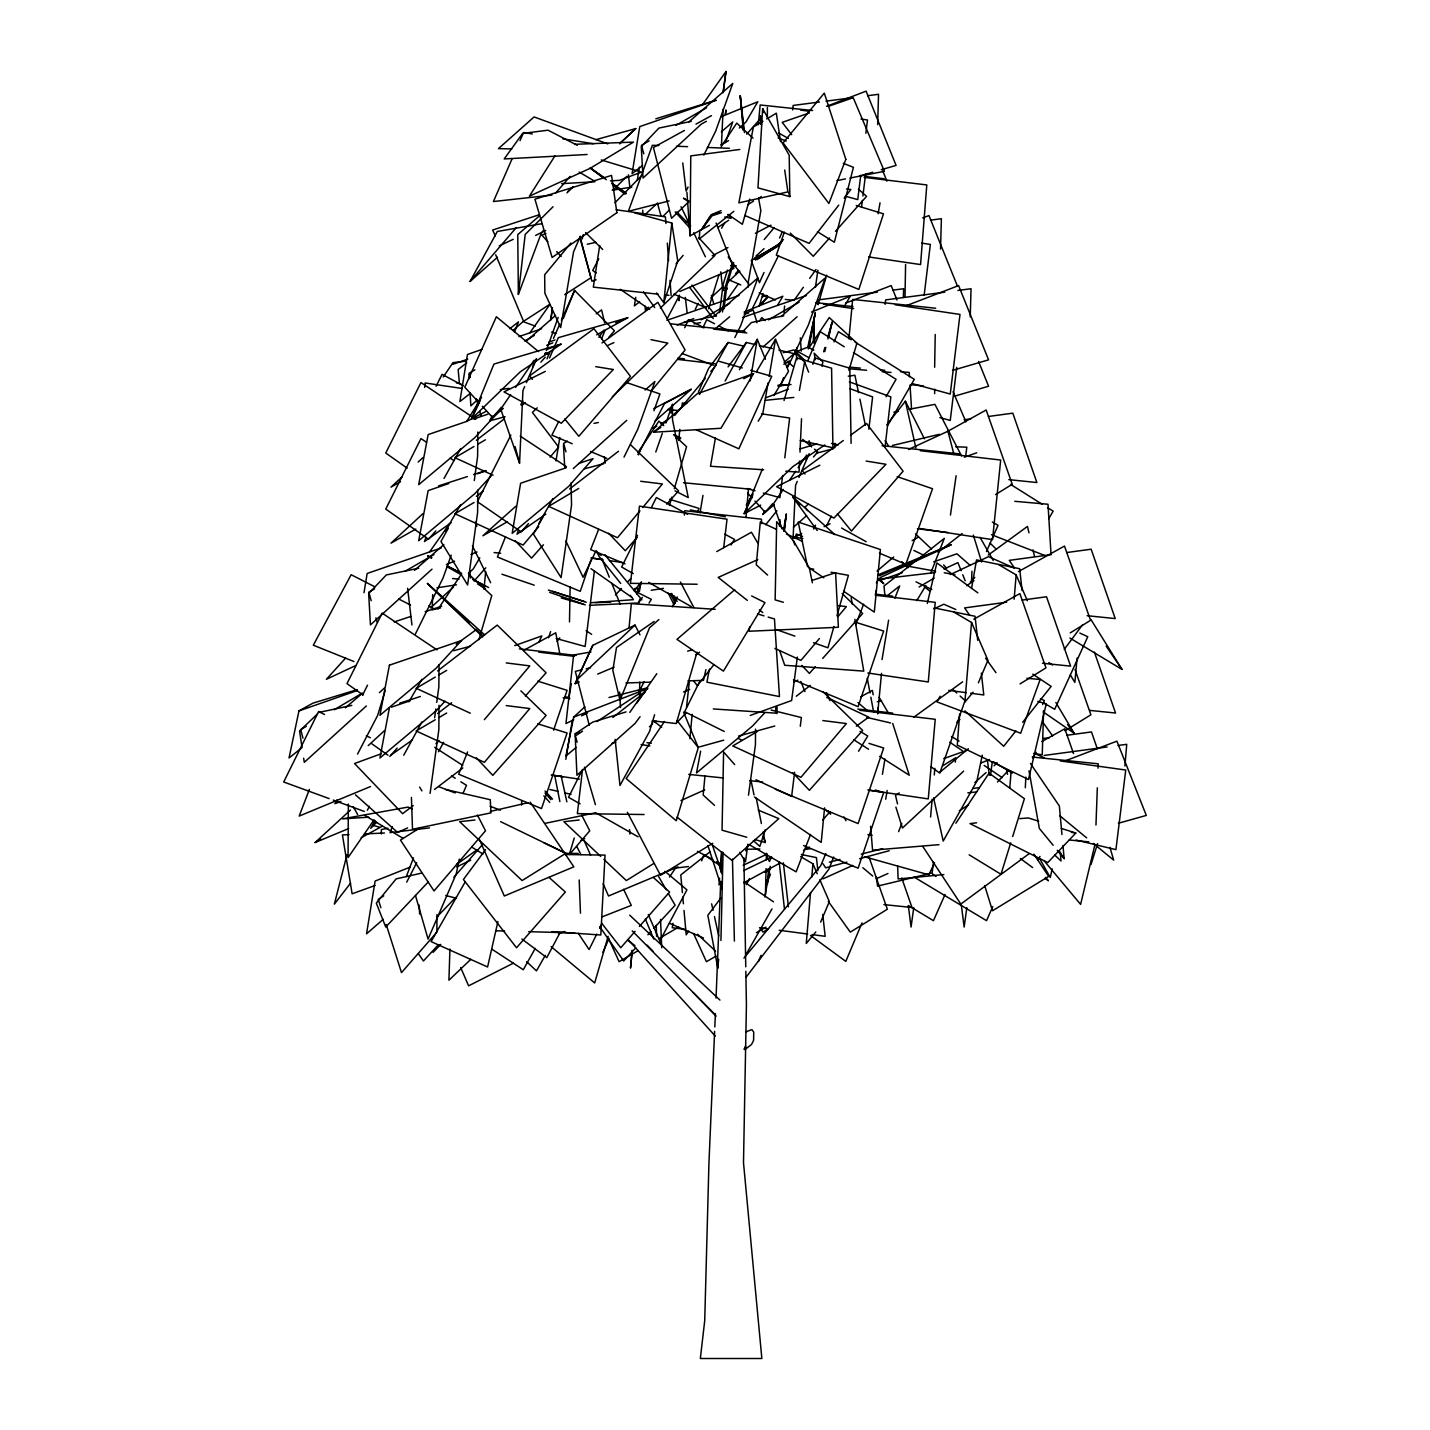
<?xml version="1.0" encoding="UTF-8"?>
<svg xmlns="http://www.w3.org/2000/svg" width="1430" height="1430" viewBox="0 0 1430 1430"><rect width="100%" height="100%" fill="white"/><g stroke="black" fill="none" stroke-linecap="round" stroke-linejoin="round"><path stroke-width="1.5" d="M679.143 296.225L679.125 300.622L678.642 296.278M348.348 804.089L348.062 857.589L374.124 819.765M436.99 914.628L436.883 932.181L401.49 972.615L386.207 924.477M743.725 130.255L740.24 95.756L744.494 132.633M381.327 833.976L381.363 829.543L387.923 828.292M439.01 664.843L438.849 686.972L436.74 702.362M439.01 705.294L438.849 729.622L430.09 793.418M477.781 432.021L477.62 456.367L474.295 480.551M477.763 490.258L477.62 512.387L467.628 584.959L440.976 541.47L448.359 528.135M755.541 729.121L755.451 744.619L748.48 795.205M709.459 225.314L690.047 235.843L690.779 155.888L739.793 149.471M813.42 341.663L813.616 322.215L814.028 343.289M743.314 130.452L740.24 95.756M569.498 621.871L570.105 586.89M775.793 706.599L775.686 713.141L713.266 708.94M905.011 297.243L905.583 264.443M934.648 367.26L935.22 334.477M934.648 393.643L934.719 389.282M776.955 713.642L777.062 707.099M721.077 872.532L721.506 852.495M720.935 940.475L723.062 852.459M765.443 895.073L766.069 868.636M766.283 859.823L766.444 853.227M639.407 695.248L639.782 682.11M877.663 124.642L878.538 94.291L867.581 95.721M903.367 297.404L903.617 288.735L892.66 290.165M940.529 249.07L941.387 218.719L930.447 220.149M970.237 316.924L971.042 288.735L957.903 290.451M1043.596 710.621L1042.238 754.843L1033.604 753.431M432.253 607.929L432.7 594.594M449.932 949.055L448.931 980.211L470.845 959.298M640.354 697.036L640.515 692.692L597.043 721.56M834.691 447.769L834.852 443.336M1095.97 825.021L1097.328 787.859M1098.043 768.178L1098.204 763.799L1032.21 757.024M716.037 998.069L720.72 881.345M521.539 805.126L521.718 800.818M714.625 1031.388L708.958 1162.662L704.722 1320.659L700.343 1358.5L761.85 1358.5L743.493 1162.662L746.424 1004.682L745.834 971.292M714.821 1026.937L715.393 1013.584M721.381 147.093L723.097 109.252M767.731 882.507L768.339 869.118M971.471 582.457L971.971 571.285M510.635 394.644L500.75 409.159L519.555 463.159L522.951 390.569L524.649 386.618M793.096 538.145L795.563 485.36L797.261 481.392M799.567 461.014L799.048 472.132L785.767 471.239M799.996 452.112L801.533 418.758M1025.328 787.769L1025.828 777.134M699.788 230.266L699.288 239.007L733.876 211.318M762.655 108.734L757.972 187.884L789.843 196.625L789.199 155.227L762.655 108.734L763.835 112.47M959.602 713.963L957.278 745.119L1028.474 779.511L1046.224 703.935L1037.822 701.361M684.38 515.14L684.72 510.707L761.404 519.197L761.707 523.648M1009.794 787.859L1011.028 772.522M719.54 878.181L718.986 884.812L721.703 881.524M720.273 869.333L721.757 851.637M810.524 892.57L806.27 943.442L815.815 931.949M811.811 877.091L812.919 863.809L800.639 856.606M954.007 612.165L971.542 622.461L964.892 702.094L973.061 692.245M1014.12 599.242L1016.158 574.914L998.623 564.6M1124.91 765.98L1126.733 744.315L1118.028 745.477M746.013 517.32L748.498 488.56M930.59 816.995L932.146 799.299M934.273 774.971L934.845 768.339M1077.076 658.032L1074.86 682.432L1070.301 674.871M689.868 738.702L692.174 714.303M704.99 775.757L703.167 795.062L714.5 805.34M484.001 589.106L485.682 571.571M629.021 627.895L631.345 603.639L715.161 609.323M678.767 440.261L679.822 429.304M681.913 407.389L682.342 403.01L686.704 403.457M632.203 950.307L630.505 968.092L632.185 950.896M758.293 124.696L760.17 104.98L812.598 110.539M721.042 897.772L707.832 915.289L717.806 968.092L718.647 959.208M783.998 312.58L784.623 306.002M848.902 338.874L852.673 299.424L935.685 308.237M877.698 713.409L881.506 673.387M717.806 968.092L718.218 963.802M779.457 526.294L780.083 519.823M824.592 807.879L821.213 842.395L754.468 797.01M877.68 713.856L878.306 707.403M955.276 762.154L955.705 757.721L942.531 765.944M656.531 292.9L663.788 302.677L671.796 223.044L634.616 212.856M686.525 707.135L689.439 680.912M796.099 354.354L796.832 347.722M543.436 230.337L540.969 233.984L518.375 294.401L525.185 234.448L553.035 206.76M424.621 387.387L425.139 382.972L462.355 388.513M723.723 547.511L727.012 519.197L639.46 506.149L630.451 583.333L697.179 584.244M792.631 109.878L793.15 105.445L819.426 102.013M817.71 304.322L818.228 299.889L877.341 292.167M868.868 429.268L872.604 396.879L849.76 388.603M885.134 304.322L885.653 299.889L944.765 292.167M885.116 446.553L890.854 396.879L849.295 381.828M722.508 311.99L725.582 286.018L732.643 262.655M784.212 531.334L786.303 514.157L784.141 531.388M594.344 571.285L585.138 646.485L556.163 638.495M782.621 475.529L779.904 497.64L763.352 493.064M784.784 457.832L789.646 418.025L761.582 413.824M860.735 175.282L857.75 199.61L845.327 196.196M865.865 133.276L867.492 119.995L861.021 119.03M861.539 207.082L862.362 200.45M862.898 196.035L865.597 173.906M794.615 772.289L791.63 796.385L755.934 779.761M800.3 726.297L801.372 717.538L771.145 710.049M924.138 295.277L930.358 244.423L921.724 243.136M956.742 367.367L950.253 420.438L939.903 417.596M965.75 455.83L966.805 447.179L955.687 446.804M719.576 312.669L723.062 284.642L727.513 270.056M723.991 308.934L726.869 285.696L733.626 262.584M551.068 319.051L552.195 310.239M933.504 862.004L932.11 872.979L877.537 886.117L876.447 877.269M723.419 91.323L725.993 71.5L702.058 105.266M725.421 114.346L725.993 109.931L725.385 114.186M749.624 627.055L749.088 631.238L838.391 627.27L835.585 572.661L812.329 580.348M797.368 657.085L791.63 700.521L750.232 715.447M434.631 717.753L435.828 708.958M747.89 844.218L745.459 861.807L739.668 852.351M913.734 907.71L911.071 927.051L908.3 905.458M966.823 907.71L964.16 927.051L961.389 905.458M990.49 775.221L992.259 762.315M550.586 320.481L552.391 307.718M722.937 92.771L725.993 71.5M748.015 287.216L748.623 282.961M815.44 287.216L817.889 270.199M950.45 515.05L956.116 475.69M599.706 245.477L593.307 287.126L658.158 294.187M671.063 413.163L672.457 404.404L665.933 423.03M364.007 592.717L367.153 573.466L441.334 547.887M555.984 460.978L559.827 437.455M637.315 180.001L639.407 167.167M635.76 297.333L634.366 305.895L639.603 301.837M568.747 699.163L571.303 683.862M565.815 759.33L572.036 722.15M882.042 659.57L888.62 620.209M882.417 774.309L884.973 759.008M885.706 799.245L887.154 790.504M700.021 512.87L702.97 495.37M783.676 529.35L786.286 514.192M639.407 591.52L640.819 583.154M750.178 380.827L757.274 339.321L765.425 359.305M768.035 383.008L762.798 413.592L758.168 421.224M769.161 376.465L775.525 339.321L788.556 371.3L773.827 395.52M715.465 437.723L710.496 466.269L763.638 469.791M672.994 923.297L672.243 927.695L685.363 929.411M764.871 897.003L770.216 866.33M971.56 588.391L976.529 559.899L1019.662 568.711L1022.092 590.572M878.109 213.749L880.022 202.828M809.273 345.756L815.279 312.83L807.736 347.347M799.406 390.39L804.625 361.969L795.92 353.174L797.082 359.734M822.071 366.348L822.858 361.969L814.153 353.174L815.332 359.734M389.407 707.85L379.933 757.972L436.079 710.907L445.052 701.129M700.629 751.161L696.517 772.951L752.663 725.886L764.639 712.855M709.423 669.079L706.903 682.199L779.475 696.571L774.47 618.958L768.16 617.099M815.261 312.83L808.254 348.938L829.257 317.567L856.91 343.146L848.937 370.424M584.888 706.813L573.645 717.127L565.958 755.987L576.165 747.407M982.285 755.147L976.869 781.155L943.192 841.054L933.593 797.886M357.214 689.635L312.991 703.131L298.959 710.907L289.039 757.972L301.015 748.48M459.334 859.108L456.224 873.891L428.07 939.099L415.469 895.448M1052.194 868.886L1050.281 877.52L1039.413 858.197M497.908 921.563L487.594 966.984L431.074 941.601L465.179 881.97M705.92 669.633L703.471 680.358L687.973 680.877M828.667 337.355L832.135 322.125L827.916 338.981M927.284 603.478L936.865 562.902L977.888 592.878M1094.915 844.612L1080.615 904.386L1044.222 860.896M582.207 238.917L583.243 234.609M824.77 351.619L825.825 347.401M346.972 854.747L334.352 904.153L350.6 883.114M833.958 626.483L827.916 647.808L813.491 642.696M836.961 615.812L848.419 575.307L831.08 572.232M823.662 351.78L824.878 347.544M827.881 336.944L832.099 322.108M608.143 936.31L594.701 982.964L551.14 946.642M478.925 639.657L491.777 595.559L469.022 574.502M749.713 199.074L742.367 224.278L728.049 214.446M669.419 505.505L671.868 497.104M674.317 488.702L686.561 446.714L673.548 434.666M759.33 306.127L763.012 293.525M697.053 652.169L676.247 723.562L652.295 720.774M784.051 400.543L796.546 357.875L831.581 368.189L832.939 447.805L800.246 440.512M818.085 304.608L826.647 275.204M812.901 364.275L814.778 357.875L849.813 368.189L851.1 443.389M569.301 854.461L574.27 837.944M385.188 690.583L377.627 715.447L357.554 754.093M654.6 714.768L649.542 731.463L619.976 785.481L615.132 739.417M708.511 308.719L718.986 274.703M1010.724 842.806L1000.982 874.284L969.147 854.8M1012.69 836.496L1024.398 798.709L989.06 773.13L955.884 823.215M1091.019 864.507L1097.579 843.593M765.3 829.668L759.848 846.435L753.36 840.572M548.548 637.798L550.604 631.595M663.788 302.677L677.749 260.868L671.796 223.044M697.554 512.619L698.966 508.419L669.508 499.231M590.93 559.845L580.276 591.341L497.425 556.967L505.541 536.733M553.589 730.23L567.084 690.332L537.769 681.163M589.482 605.337L638.549 602.977L639.818 599.224M518.482 530.012L516.999 534.212L545.795 514.121M655.78 452.005L662.304 433.379M784.355 232.161L776.311 255.148L858.84 289.432L883.49 213.821L856.266 205.509M780.637 386.029L783.569 377.645M787.251 367.188L789.467 360.896L783.837 364.257M701.665 860.842L703.846 854.622L722.168 867.045M638.406 454.829L640.622 448.537M653.975 410.75L659.909 393.947L626.644 382.579M546.332 350.582L558.165 317.389M637.011 594.111L641.427 581.778M794.937 538.127L796.403 533.998L802.516 536.411M451.219 555.198L443.05 578.006L415.451 633.901M725.332 142.625L732.768 121.89L721.346 131.9M879.557 575.682L951.111 544.848L880.058 577.631M425.979 537.376L424.442 541.559L451.129 522.736M392.267 826.647L390.05 832.653L429.429 827.899M309.381 789.432L299.174 816.083L370.495 786.554M406.299 876.608L413.467 857.911M855.605 624.964L863.613 604.193M810.524 834.476L796.117 871.853L749.266 844.665M745.727 850.761L748.14 844.558M514.442 332.135L518.447 321.875L509.831 328.685M894.876 598.223L899.685 585.942L887.637 595.47M930.698 573.216L944.318 538.377L884.008 586.05L884.83 594.934M598.634 529.368L590.679 549.603L625.035 563.867M898.612 831.634L901.83 823.412M833.69 857.035L828.846 869.226L745.942 977.351M601.673 338.695L604.908 330.616M467.592 751.948L458.673 774.202L541.523 808.594L567.084 733L537.769 723.83M547.029 358.841L549.46 352.799M563.241 318.568L574.574 290.379L614.435 330.777L608.715 337.48M471.543 418.919L493.94 364.06L561.078 344.147L520.234 371.854L471.543 418.919L480.069 400.865M824.824 444.945L792.846 466.627L744.154 513.692L762.404 469.004M825.807 853.585L820.766 865.633L743.922 958.1M767.034 882.507L770.448 874.391M758.49 961.389L761.064 955.312M862.022 922.886L845.791 961.389L810.542 935.524M820.641 922.1L829.346 901.615L819.837 879.736M978.388 682.807L987.951 660.267L971.542 622.461M463.052 793.382L466.484 785.32L460.853 781.799M807.968 360.342L820.177 331.653L844.236 346.775M834.048 341.895L838.427 331.653L851.368 339.786M526.347 382.65L536.536 358.894M698.376 392.213L708.494 368.636L728.085 342.485L743.278 346.024M798.959 477.441L809.166 453.668M549.585 358.001L558.326 337.677L627.734 317.764L596.614 334.817M444.015 478.442L460.621 448.716M403.743 755.219L421.868 721.989M580.383 236.218L573.555 251.912L560.685 327.542L544.866 293.239L544.669 274.774L570.856 243.082M512.047 158.909L493.404 201.541L551.944 195.07M520.037 140.641L523.577 132.525L532.317 133.937M553.499 338.356L559.648 324.36M561.4 320.356L574.574 290.379M986.468 551.533L998.051 525.328L992.348 522.004M945.051 894.465L933.45 920.67L908.747 905.798M1042.595 704.579L1044.383 700.557L1040.414 698.716M992.778 906.566L986.539 920.67L914.306 877.18M602.834 952.398L609.055 938.384M764.013 272.504L759.455 282.657L751.233 260.51M779.529 238.024L782.282 231.946M579.239 681.931L575.146 683.683L592.807 645.305L635.009 625.089L639.979 634.831M575.146 683.683L577.935 677.623M580.723 671.564L592.807 645.305M532.461 367.099L536.25 359.019M806.02 459.87L807.914 455.812M684.684 327.738L688.474 319.694L704.15 327.774M702.917 327.738L706.724 319.694L714.553 323.734M744.154 513.692L752.681 495.638M538.985 641.891L541.827 635.939L514.711 645.609M934.523 862.951L928.803 874.803L864.346 856.731M595.541 551.73L583.1 577.291L565.851 540.987M520.788 404.833L522.754 400.829M726.494 289.968L727.298 288.324M771.36 857.553L769.429 861.486L765.586 853.728M688.062 187.044L686.096 191.03L682.771 162.966M703.828 155.101L715.661 131.131L732.768 83.458L688.742 122.033M695.266 309.291L698.233 303.303M624.016 457.117L637.816 429.161L654.922 381.488L645.127 390.05M734.823 337.569L740.74 325.575L757.846 277.903L713.82 316.477M752.895 307.468L778.51 255.559M787.465 367.51L808.165 325.575L825.271 277.903L781.227 316.477M744.011 1049.263L745.656 1045.92M558.719 421.403L551.891 435.149L572.232 443.747M699.413 682.003L684.648 711.729L724.241 731.463M596.757 934.094L589.089 949.556L578.256 933.254M599.617 928.302L601.529 924.441M826.469 526.008L831.348 516.176M436.096 386.261L442.067 374.338L463.57 385.868M362.648 694.98L367.528 685.185M637.512 535.249L621.621 567.013L633.222 573.609M651.419 507.453L656.37 497.533L687.651 514.282M672.386 606.731L677.266 596.953M510.85 435.131L477.406 501.716L521.217 531.889L528.528 523.523M640.175 689.564L644.144 681.699M746.389 884.616L749.409 878.717M406.71 882.113L416.684 862.719M813.545 529.046L815.547 525.168M638.155 454.49L664.485 403.582L691.191 389.3L654.69 421.403M598.777 258.776L592.699 270.449L596.364 272.969M667.131 318.801L679.554 295.17M636.6 592.538L638.674 588.606L634.58 588.499M367.349 810.238L369.405 806.341M560.131 932.467L546.796 957.635L521.861 939.027M660.267 940.207L686.918 889.853L664.914 871.317M497.461 257.221L470.077 281.46L497.3 231.481L542.024 223.652M438.456 751.751L443.622 742.331M699.467 394.501L728.085 342.485M725.135 381.024L746.335 342.485L755.004 344.505M543.007 516.963L533.426 534.123L561.114 577.613L571.553 505.04L571.017 482.911M535.267 948.358L523.291 969.737L491.67 949.037M337.105 799.817L334.942 803.678L340.93 801.479M940.136 696.213L936.936 701.88L1020.645 733.25L1040.164 679.482L1026.901 678.285M538.806 523.612L553.088 498.426M375.125 820.641L370.745 828.327L376.608 822.214M545.277 955.365L536.465 970.863L526.669 961.711M745.53 955.365L772.003 908.89M492.242 416.005L490.097 419.759L503.289 408.372M764.871 510.778L762.726 514.532L774.256 504.575M445.534 530.959L460.621 504.736M408.944 701.79L421.868 679.322M886.028 396.718L896.074 379.325L853.496 352.584M887.547 425.693L914.306 379.325L855.086 342.11M1048.655 518.875L1053.141 511.136L1047.582 507.65M721.614 228.192L724.939 222.472M479.783 557.843L473.294 568.908L468.361 573.394M777.473 305.412L782.889 296.207L744.101 312.062M843.825 307.253L850.296 296.207L811.525 312.062M739.381 369.727L757.274 339.321M756.506 371.621L775.525 339.321M753.538 373.641L720.952 428.267L653.582 432.235L697.143 393.858L753.538 373.641L743.743 378.7M688.509 931.073L686.221 934.845L684.005 910.445M916.773 600.618L925.889 585.514M858.572 751.25L867.742 735.985L860.074 731.427M649.005 603.138L651.311 599.331L634.134 590.769M481.588 397.326L466.77 421.332L486.164 411.34M746.228 505.04L753.074 493.958M1032.675 757.972L1036.232 752.323M555.001 155.781L529.404 196.178L590.125 168.329L633.454 142.124L574.967 144.287M721.399 212.659L711.997 215.841L701.576 229.622L710.728 215.34L719.04 212.123M730.962 545.027L734.573 539.432L724.796 534.194M431.503 557.95L427.659 555.77L431.61 557.789M1037.554 860.163L1040.003 856.445M721.936 145.377L736.754 123.105L753.02 138.156M438.206 608.93L461.658 573.698M637.905 452.667L658.908 421.135L663.788 425.64M762.565 303.178L767.499 295.76M759.366 321.267L761.832 317.567L765.086 320.57M664.45 721.506L626.179 778.581L676.247 820.749L698.287 747.604L677.212 720.702M701.576 229.587L711.729 214.5L721.113 210.675M443.229 377.002L452.953 362.666L465.894 361.147M629.772 712.426L656.835 673.673M669.49 877.037L675.568 868.064L688.509 866.544M876.375 582.743L878.807 579.168L934.898 572.59M515.587 387.405L534.141 360.199M638.549 602.977L642.356 597.4M783.265 489.435L773.362 503.932L782.031 528.85M789.449 480.373L795.634 471.31M798.101 467.681L806.752 454.99M963.659 771.127L902.437 828.024L895.877 807.128M529.726 333.011L549.835 304.554M429.447 552.123L449.592 523.702M727.137 299.71L738.47 283.712M794.562 299.71L803.374 287.269M809.666 278.385L815.976 269.501M598.884 337.319L603.978 330.151M636.636 703.256L647.093 688.795M485.521 849.688L463.409 879.504L516.534 947.75L565.351 892.016L549.049 877.412M1064.242 649.363L1082.438 624.964M728.049 366.884L746.335 342.485M640.068 716.716L635.009 723.473L576.933 775.239L575.146 733.858L592.807 722.061L626.054 711.908M838.749 205.116L809.094 243.35L744.816 215.465M844.129 198.162L850.868 189.475L846.506 188.975M557.074 641.391L559.827 637.869M713.91 664.628L697.375 685.667L693.371 680.573M886.797 424.764L905.387 401.204L924.423 438.813M1015.908 730.873L1003.699 746.263L964.892 710.889M1022.682 722.311L1051.157 686.364L1032.782 674.156M634.616 590.268L640.139 583.369M765.694 524.721L776.901 510.814M651.276 391.087L685.113 350.01L657.889 302.338L601.994 342.932M674.602 415.54L705.24 378.289M710.817 371.514L716.394 364.739M639.943 510.85L617.492 537.734L548.637 506.363L578.703 488.452M642.749 507.489L662.394 483.966L640.658 481.267M735.521 273.756L738.398 270.342M764.228 239.543L774.274 227.549M676.086 263.728L683.129 255.362M550.103 457.135L558.612 447.054L532.389 412.394L537.251 407.854M538.735 526.598L523.112 545.08L454.937 513.727L474.009 502.52M484.359 719.665L529.797 665.897L506.22 662.912M819.408 638.549L800.943 660.374L774.881 648.398M837.873 616.705L846.381 606.624L837.819 605.534M470.077 281.46L516.302 227.584M569.73 854.175L589.75 830.794L581.67 815.064M555.573 193.139L570.177 176.355M501.322 407.389L492.546 417.417L482.321 406.299M540.844 362.183L545.241 357.16M435.864 530.87L428.535 539.235L385.76 509.062L420.956 438.563L426.444 442.245M389.782 756.488L397.111 748.122M772.486 503.843L765.157 512.208L754.933 501.09M813.456 456.974L817.853 451.952L814.474 449.163M635.117 931.359L620.763 947.75L601.69 923.262M639.425 926.443L669.58 892.016L653.278 877.412M453.828 877.305L482.822 844.236M746.675 134.152L759.866 119.316M474.063 581.027L485.771 567.835M543.4 544.794L531.549 558.093L515.068 540.611M829.561 237.97L813.277 256.292L790.272 233.054M835.477 231.32L866.562 196.339L858.411 189.118M637.119 537.448L625.268 550.747L608.644 533.265M666.738 504.164L678.589 490.865L630.541 444.73M525.364 696.07L546.081 672.779L497.229 625.107L437.616 670.902M815.297 666.738L809.38 673.405L801.89 665.451M822.697 658.426L862.665 613.506L842.181 593.522M822.697 819.98L830.097 811.65M345.524 658.175L326.397 679.286L355.963 665.451M497.3 413.199L474.832 437.634L418.686 484.699L428.16 434.577L467.306 421.207M491.312 475.743L474.832 493.654L418.686 540.719L428.16 490.597L448.77 483.555M970.38 582.26L974.795 577.398M438.563 944.587L423.423 960.978L418.4 953.792M635.778 947.858L623.677 960.978L599.814 926.855M647.879 934.755L650.918 931.466M653.939 928.195L675.121 905.244L668.453 893.661M615.4 595.005L621.496 588.481M627.591 581.956L630.63 578.703M428.464 881.72L385.743 927.051L376.305 903.117L396.128 878.896L421.582 873.104M997.514 781.942L1008.079 770.734M1061.364 828.435L1075.825 833.029L1047.761 862.576L969.969 823.609L976.601 822.786M742.599 331.814L751.429 322.519L783.801 315.78M780.798 243.243L777.777 246.389L755.433 259.706L754.683 258.312L777.187 245.62L783.39 239.561M433.111 952.326L440.744 944.39M437.312 916.505L455.777 897.379M676.944 722.49L686.007 713.123M614.918 202.774L641.158 176.122M663.073 216.341L669.204 210.121M782.246 241.205L777.706 245.781L754.683 258.312M994.047 765.801L997.139 762.691M612.862 190.333L626.841 176.355M566.959 192.907L573.144 186.74L568.103 191.102M612.308 396.879L667.792 343.129L650.972 339.643M435.9 743.672L439.117 740.561M660.41 308.004L714.982 255.452L698.77 237.72M688.831 201.719L671.546 218.307L653.403 147.469L684.38 130.488M482.661 636.833L427.445 583.476L484.681 634.884M619.655 143.876L635.76 128.575L595.881 139.675M317.603 713.82L299.567 730.962L302.07 747.693M649.435 726.815L652.634 723.795M576.933 679.715L635.009 625.089M477.298 399.882L470.845 405.87L470.113 393.322M808.254 504.147L805.001 507.167L807.628 510.653M644.68 214.947L655.959 204.49M648.559 307.253L645.341 310.256L645.091 306.074M710.764 297.958L723.669 286M726.887 283.015L739.793 271.074M755.934 256.131L763.995 248.677M714.928 329.15L729.693 316.727M573.287 468.557L626.769 420.313M762.976 347.079L797.118 316.727M619.976 143.161L635.76 128.575M402.188 476.78L390.998 487.13L400.525 481.713M418.186 462.015L422.994 457.582M422.994 513.602L390.998 543.15L415.79 529.064M379.433 692.621L384.223 688.188M368.225 745.62L384.223 730.855M348.706 828.542L315.136 842.52L350.439 810.059M739.346 128.021L745.906 122.033L757.811 101.745L721.06 116.777M430.573 607.875L453.578 586.89M956.688 722.365L959.959 719.433M758.383 199.056L761.26 196.482M515.801 506.256L482.875 535.785L507.453 521.718M974.831 782.568L986.092 772.54M513.299 330.241L523.023 321.607L535.303 326.094M784.158 362.362L794.043 353.639L778.867 350.082M526.204 341.216L555.501 315.458M793.507 527.187L806.574 515.73M414.486 570.32L443.836 544.615M759.419 304.965L767.57 297.833M658.873 619.583L649.542 627.752L619.976 700.235L612.827 670.366L616.509 647.486L654.1 621.46M383.24 919.293L366.545 933.826L375.107 881.059L410.124 867.152M539.575 215.751L517.749 234.609L518.375 294.401M734.716 589.732L676.962 639.371L723.419 671.117L764.979 602.602L751.626 595.935M345.434 707.779L362.112 693.496M877.037 571.053L893.696 556.985M939.814 772.289L968.342 748.73M466.77 362.737L458.154 369.548L459.37 382.865M710.067 851.797L680.769 874.963L682.396 892.695M612.827 717.467L644.072 692.871M938.134 552.32L962.122 533.497M685.578 222.544L689.01 219.863M470.327 393.393L459.87 401.544L467.467 354.461L481.874 349.456M744.851 1049.638L751.572 1044.418L753.592 1040.343L753.735 1032.138L751.93 1029.6L745.691 1031.906M642.553 165.523L632.078 173.656L639.764 126.591L716.001 100.314M569.605 488.971L618.475 451.272M476.369 440.297L504.433 418.758M521.968 405.28L525.471 402.599M476.369 496.317L483.376 490.937M437.616 713.57L451.63 702.791M796.278 696.231L810.31 685.453M413.216 805.591L402.599 813.67L354.533 763.531L380.97 753.842M434.488 789.467L462.837 767.946M1029.171 853.639L960.817 904.064L922.815 846.489M596.256 313.831L601.601 309.917L604.622 322.733M843.325 440.529L802.23 470.631L805.036 474.081M850.475 435.292L866.562 423.495L903.099 471.167L851.458 531.066L837.39 513.799M988.237 555.09L1027.473 526.419L1028.974 532.818M966.787 585.71L973.919 580.491M856.32 726.19L868.761 717.127L826.737 697.411M366.384 705.955L304.286 762.333L303.643 758.15M456.242 644.179L476.083 629.808M913.931 717.127L962.658 681.824M456.528 864.489L476.422 850.224M391.034 755.04L412.376 739.971M757.006 259.652L778.474 245.048M695.945 654.726L699.574 652.259M653.582 432.235L660.821 427.409M582.564 731.177L575.325 735.985L577.148 742.224M639.603 695.731L645.001 692.138M717.646 227.549L728.728 220.238M747.926 204.704L753.503 201.058M549.764 304.358L523.541 321.303L495.709 254.808M564.743 294.669L590.965 277.724L580.062 236.844M383.758 895.859L378.217 899.381L380.881 907.746M755.97 258.455L779.922 243.315M419.33 828.22L400.471 840.071L434.023 890.926L485.521 830.794L477.441 815.064M899.255 792.971L895.484 795.33L897.522 803.875M500.625 821.66L565.833 853.299L522.093 880.576L459.656 821.678L474.957 820.016M653.653 863.541L626.322 880.576L603.907 859.43M959.298 810.721L968.575 804.965M995.584 494.583L1012.243 484.27L986.164 409.999L947.733 431.324L908.55 449.449M1070.212 632.918L1090.572 620.334L1064.492 546.063L1018.392 571.625M1020.037 683.915L1045.956 667.881L1019.876 593.611L973.759 619.19M764.871 872.354L770.43 868.922M1064.993 730.819L1090.893 714.786L1074.967 669.401M768.571 928.696L763.03 932.128L760.42 928.499M712.73 843.289L660.517 875.303L627.323 812.276M723.651 290.522L722.704 289.235L724.956 287.877M762.941 121.246L753.378 127.002L738.863 202.863L787.912 191.888L784.695 170.027M766.766 118.94L776.347 113.184L780.512 141.606M306.306 726.315L300.711 729.622L302.963 738.166M334.298 709.709L362.291 693.121M315.136 842.52L320.803 839.16M919.097 586.997L934.29 578.042M474.009 446.5L454.937 457.707L493.046 475.225M477.817 444.247L485.449 439.779M435.238 677.087L416.166 688.295L470.327 713.213M439.064 674.853L446.678 670.366M435.238 719.755L416.166 730.962L484.359 762.333L529.797 708.565L506.22 705.58M439.064 717.52L446.678 713.034M757.543 731.391L732.768 745.942L800.943 777.312L846.381 723.544L822.822 720.577M638.334 950.557L619.119 961.711L609.019 939.528M659.445 938.294L678.642 927.14M716.019 956.134L706.42 961.711L693.55 933.486M756.345 932.717L765.944 927.14M474.921 369.852L469.165 373.176L470.363 377.449M524.721 341.001L534.302 335.442M649.113 140.891L641.444 145.324L643.804 153.85M675.943 125.393L706.635 107.697M701.022 319.855L729.783 303.249M768.446 319.855L799.138 302.141M567.424 441.119L563.599 443.336L565.958 451.88M374.571 588.856L368.815 592.181L371.192 600.725M405.244 571.16L434.005 554.572M792.452 538.735L801.765 533.408M706.349 121.3L701.129 124.249L643.053 178.017L641.266 146.647L658.926 128.074L691.298 121.335M432.003 569.158L370.442 624.874L368.654 593.522L386.315 574.949L418.686 568.211M652.92 428.249L656.799 426.069M660.66 423.888L666.452 420.635M716.752 551.569L751.447 532.246L758.061 543.543M912.143 540.629L917.917 537.43M1041.773 741.562L1064.832 728.782L1073.519 753.538M720.899 144.877L728.549 140.641M695.999 124.106L711.479 115.616M524.685 649.846L555.752 632.793L559.97 654.636M860.699 696.839L872.354 690.44L873.194 694.801M361.164 837.748L382.168 826.272M743.725 882.811L780.423 862.844M803.606 850.242L809.398 847.096M712.265 255.773L727.942 247.605M755.344 233.322L771.02 225.154M653.725 408.676L691.191 389.3M745.209 513.12L760.724 505.112M513.388 963.159L468.611 985.842L460.675 967.52M545.295 371.407L504.003 391.909L561.293 423.262L613.363 369.512L595.756 366.652M819.873 465.215L776.615 486.683L833.904 518.053L885.974 464.285L866.169 461.068M573.788 719.719L565.958 723.562L573.645 655.029L591.019 651.937M581.635 715.858L587.498 712.98M535.624 235.396L545.67 230.498M824.091 526.669L830.097 523.755M743.725 870.566L771.682 857.053M456.635 866.938L470.702 860.217M499.195 245.924L513.191 239.328M950.414 574.52L988.47 556.663L1014.406 568.139M933.826 608.912L943.836 604.229L955.812 609.52M743.171 865.293L767.195 854.032M580.759 840.5L584.709 838.641M944.032 569.033L957.921 562.616L961.139 570.695M607.911 345.363L613.917 342.61M757.811 559.595L718.182 577.416L747.336 600.385M407.586 827.934L397.594 832.439L355.48 794.812M680.948 800.568L704.722 789.861M822.965 878.86L852.763 865.418M876.072 878.86L887.976 873.48M679.822 291.452L733.858 268.411L716.108 223.062M745.137 313.474L753.217 310.006L757.042 322.751M545.938 233.447L541.881 235.181L547.797 241.742M597.686 674.102L614.078 667.149M683.522 691.977L689.635 689.385M678.052 866.83L608.519 896.002L603.138 883.74M981.23 762.923L989.471 759.491M546.707 345.345L552.838 342.825M878.163 574.771L951.057 544.83M615.722 322.697L627.734 317.764M446.41 564.493L454.579 561.15M470.899 554.465L477.03 551.962M575.146 733.858L579.239 732.249M558.612 933.897L564.85 931.448M602.227 916.809L631.309 905.404L623.587 889.335M795.813 351.852L808.075 347.079L813.813 350.279M677.123 325.039L693.747 318.604M573.645 717.127L647.826 688.527M826.594 106.32L866.097 91.145L896.074 165.415L881.22 169.741M922.725 217.95L928.964 215.555L957.26 285.696M845.434 303.178L891.176 285.589L897.003 300.032M906.602 305.573L958.601 285.589L988.577 359.86L952.523 370.37M765.39 397.951L788.252 389.157M1063.777 761.421L1116.919 741.151L1146.306 815.422L1118.367 823.251M546.671 349.546L561.078 344.147M732.214 267.213L736.236 265.73M752.269 259.742L756.273 258.258M793.739 681.699L797.904 680.179M375.107 885.474L352.12 893.804L342.431 834.905L349.063 834.62M964.374 457.207L976.726 452.792M943.711 758.633L966.68 750.41M298.959 710.907L357.411 690.493M809.362 112.934L782.21 122.354L791.702 134.688M828.167 106.41L853.227 97.705L884.401 171.314L849.885 178.053M518.947 336.604L541.595 328.757M548.852 342.074L554.965 339.965M452.935 364.275L467.717 359.18M666.898 320.32L739.024 295.474M762.494 296.796L766.605 295.384M742.563 317.478L806.449 295.474M880.916 580.044L902.026 572.769M933.701 561.829L956.938 553.803L970.183 565.404M473.491 419.097L487.916 414.164M477.62 473.705L485.86 470.881M391.463 707.135L410.017 700.807M566.155 467.771L520.609 483.251L512.172 533.372L568.765 486.307L593.075 458.619L578.578 463.535M427.445 583.458L469.451 623.087M611.754 743.529L615.847 742.17M394.18 621.961L410.714 616.473M425.157 611.683L441.673 606.213M539.235 214.732L492.635 230.033L495.352 235.914M596.131 279.815L591.895 281.174L580.044 238.202M438.599 485.878L467.378 476.583M473.562 474.599L485.896 470.613M399.846 703.131L420.402 696.481M655.816 118.815L715.983 100.172M687.651 651.15L691.905 649.881M800.121 448.895L816.905 443.908M860.02 175.926L872.747 172.226M954.632 396.146L988.577 386.243L978.585 361.486M723.705 740.186L698.162 747.264L683.576 712.14M738.613 736.039L774.792 726.011M846.882 862.129L825.7 867.831L823.001 863.792M859.591 858.697L889.228 850.725M816.423 453.239L833.547 448.663M490.222 420.688L505.058 416.738M453.578 650.722L470.524 646.217M584.459 468.79L603.692 463.731M877.251 701.773L881.47 700.664M669.115 200.915L628.36 211.318L652.366 145.288L658.962 145.538M783.193 352.674L793.99 349.939L804.983 360.467M829.364 862.183L840 859.484M861.253 854.103L882.525 848.723M608.983 697.518L647.576 687.759M892.409 445.481L939.349 434.327M581.831 669.848L575.325 671.403L589.285 725.296M586.193 668.811L590.536 667.774M432.039 609.913L440.547 607.929M490.275 811.436L528.153 802.677M587.283 244.244L595.827 242.349M319.105 712.39L351.798 705.383M545.098 823.358L595.255 812.848M684.005 322.519L716.376 315.78M594.022 423.405L598.348 422.494M836.925 180.591L845.559 178.893M693.997 323.895L700.539 322.608M744.172 314.028L748.534 313.17M893.857 412.215L898.183 411.393M908.98 409.32L934.934 404.368L961.514 455.902M612.29 190.244L631.881 187.044M651.186 590.286L663.431 588.356M436.901 587.819L456.474 584.852M972.722 788.556L979.336 787.59M500.303 389.604L509.026 388.37M778.045 386.189L789.02 384.616M848.294 376.179L854.89 375.25L858.536 392.624M964.106 419.794L970.756 418.883M988.452 416.47L1012.798 413.163L1036.875 482.536L1008.794 479.64M1051.3 554.643L1009.258 560.363L1014.21 567.639M1066.798 552.534L1091.144 549.209L1115.221 618.582L1087.14 615.704M1006.684 602.191L964.624 607.911L969.594 615.186M1022.182 600.082L1046.528 596.775L1070.605 666.13L1042.524 663.252M1042.774 738.559L1049.423 737.666M1067.12 735.252L1091.465 731.928L1097.311 748.748M806.02 849.259L810.435 848.669M1044.15 755.451L1107.16 746.961M825.986 101.155L852.262 97.723M545.205 352.978L549.549 352.513M579.186 820.016L563.885 821.678L600.707 856.409M765.193 400.329L793.775 397.433M967.842 792.828L976.636 791.934M943.818 874.57L898.129 878.985L897.647 865.883M545.313 353.514L549.674 353.085M652.098 721.757L656.459 721.364M544.866 354.032L549.192 353.675M938.992 844.683L872.568 850.153L870.566 826.308M1019.804 818.621L1028.331 817.942L1038.663 821.213M590.483 602.763L633.383 599.688M368.779 817.174L342.449 818.872L408.068 807.074L412.072 808.987M777.938 385.26L791.058 384.491M561.597 183.648L594.916 181.753M610.467 180.859L619.351 180.359L641.355 172.118L601.261 159.963M364.543 833.922L384.438 833.011M595.398 602.709L610.86 602.101M625.947 682.986L650.31 682.146M746.514 849.277L759.866 848.973M565.011 853.352L578.149 853.442M644.09 814.528L577.363 813.616L582.51 769.501L568.532 797.297L580.133 803.875M565.154 854.514L605.051 855.104L600.815 935.006L552.069 931.645M511.708 148.917L498.444 148.631L534.087 116.938L607.786 143.894M495.942 930.769L504.683 931.019M528.743 931.681L574.681 932.932M676.569 146.235L687.58 146.664M707.385 147.451L729.389 148.309M730.641 265.533L735.056 265.926M849.366 367.135L860.449 368.118M880.415 369.887L884.848 370.281M900.364 371.657L909.23 372.444L909.498 376.733M848.866 368.708L866.598 370.281M882.131 371.657L890.997 372.444M1014.746 501.304L1048.011 504.254L1050.996 553.714M910.374 384.634L923.423 385.886M667.685 409.534L678.75 410.607M683.504 482.732L750.911 489.257M1069.229 839.982L1088.802 841.877M452.559 578.524L458.994 579.15M670.902 323.859L745.012 331.331M1089.624 710.37L1115.543 713.034L1094.379 652.08M883.901 904.6L911.983 907.478L901.758 878.056M688.706 774.399L723.491 777.974M749.588 780.655L762.637 781.996M677.82 358.108L684.434 358.805M882.06 445.713L959.244 453.828M785.249 299.424L793.99 300.354M815.833 302.677L852.977 306.61M494.119 552.552L500.661 553.231M664.646 294.884L668.954 295.349M646.968 742.671L651.347 743.171M678.142 359.466L715.054 363.738M920.366 450.736L1000.696 460.031L992.509 539.646L920.259 528.546M875.231 594.147L892.642 596.149M519.448 648.898L576.058 655.441M857.803 709.066L892.642 713.087M565.172 696.839L569.533 697.34M713.499 329.079L746.782 332.94M875.321 595.238L935.238 602.37L928.267 681.985L867.867 673.012M538.77 652.134L574.27 656.352M859.805 710.317L935.238 719.29L928.267 798.923L867.867 789.95M563.17 697.697L569.837 698.501M864.65 176.408L884.223 178.768M864.113 177.356L926.801 184.935L920.562 264.568L868.618 256.935M917.399 528.76L947.947 532.532M948.787 690.368L966.287 692.674M970.666 693.246L983.786 694.962L981.355 673.101M759.527 927.695L768.285 928.839M779.225 930.269L807.664 934.022M812.043 934.594L825.164 936.31L822.733 914.449M1060.291 760.921L1125.75 770.019L1115.918 849.635L1076.039 840.036M616.169 209.763L665.433 216.877L665.915 223.438M1071.41 832.385L1075.825 833.029M800.55 110.003L809.183 111.308M895.216 304.787L959.995 314.439L950.253 394.054L913.001 383.794M823.466 304.143L853.71 308.648M592.199 558.04L602.977 559.648M609.448 560.596L622.39 562.526M590.983 557.968L601.655 559.577M641.087 744.583L649.846 745.888M868.814 790.2L879.486 791.791M551.265 774.971L579.329 779.135M552.23 775.221L562.902 776.812M867.867 834.566L872.175 835.209M676.122 438.134L680.501 438.813M794.24 537.162L802.856 538.52M562.92 138.835L593.522 143.751M587.122 154.494L504.218 158.927L522.611 133.455L548.03 130.184L577.398 145.377M809.416 568.407L813.742 569.176M905.708 565.797L935.667 571.214M944.229 572.769L954.936 574.699M456.367 382.882L460.746 383.741M690.404 509.938L725.475 516.82M934.058 607.893L975.046 616.259L977.709 640.3M801.318 854.514L816.423 857.607L817.889 870.727M724.706 216.967L730.73 218.307M831.563 443.425L838.105 444.891M549.764 789.467L558.272 791.416M564.671 792.881L571.053 794.347M445.534 789.467L490.258 799.71L491.026 812.848L412.519 829.293L411.429 797.422M759.348 345.524L772.361 348.562M866.955 717.449L890.568 722.972M445.749 895.502L456.456 898.272M746.782 488.506L755.076 490.794M719.183 361.343L742.295 367.921M750.714 370.316L771.735 376.305L738.863 448.806L696.196 429.786M783.372 602.262L775.149 599.903L776.687 521.7L793.346 540.647L809.38 568.032L812.365 582.779M746.728 837.247L722.061 830.187L723.598 751.966L734.698 764.603M754.951 839.589L765.229 842.52L763.102 831.992M561.221 597.937L585.245 604.872M372.783 825.271L379.218 827.13M757.668 613.988L763.977 615.847M854.354 621.871L883.669 631.059L858.107 706.652L793.436 679.804M869.011 743.403L883.669 747.997L858.107 823.573L775.257 789.181M875.303 789.986L883.669 792.613L858.107 868.189L803.553 845.559M552.784 591.359L584.53 601.601M548.387 590.054L586.246 602.245M501.894 574.181L534.212 585.174M897.182 476.655L932.521 488.72L905.834 564.314L879.396 553.142M549.549 592.306L583.065 603.996M776.347 629.593L794.919 636.153M551.676 332.082L555.77 333.565M329.15 798.601L283.694 781.996L318.604 711.514L324.574 714.535M333.279 800.103L364.257 811.418M682.36 353.621L713.463 365.24M438.706 786.661L455.169 792.935M490.132 806.27L500.428 810.184M991.508 534.695L1045.08 555.609M778.081 137.834L786.232 141.016M843.253 163.324L853.424 167.31L834.351 242.242L817.495 231.731M353.907 661.518L313.313 645.198L351.137 574.717L374.892 586.836M758.222 810.131L778.832 818.604L731.963 860.377L677.087 817.156M673.905 294.151L706.474 307.861M590.519 451.487L606.785 458.351M728.549 279.672L740.794 284.963M759.151 292.9L775.471 299.96M669.455 923.279L703.489 938.026M674.71 435.221L680.751 437.866M1079.829 633.043L1087.765 636.707L1054.679 709.298L1043.149 702.595M776.401 529.332L760.313 521.896L756.255 564.796L767.588 575.075M786.464 533.98L802.552 541.416M1036.446 754.2L1044.383 757.882M544.008 842.842L565.833 853.299M916.022 581.867L931.788 589.482M913.806 550.407L923.744 555.233M738.112 738.38L742.063 740.347M675.032 490.865L688.241 497.569L672.529 419.955L672.457 404.404M366.348 735.753L370.334 737.773M428.714 606.052L434.649 609.073M398.63 598.956L410.499 605.015M718.486 325.754L728.281 330.795M447.34 565.994L461.086 573.18M472.883 579.329L488.613 587.533M427.677 555.752L431.628 557.825M447.429 566.155L461.264 573.448M473.116 579.686L484.967 585.942M697.447 851.297L712.873 859.573M716.734 861.647L720.577 863.72M683.558 198.287L689.349 201.469M841.573 528.045L866.24 541.738M795.581 350.279L808.969 357.732M778.85 133.079L788.323 138.442M446.893 566.655L460.371 574.288M477.692 584.083L485.396 588.427M648.684 582.403L691.226 606.57M595.595 812.669L638.138 836.836M906.441 563.331L910.267 565.565M579.168 172.083L594.326 181.02M683.558 198.305L688.92 201.541M1069.908 638.048L1121.978 669.401L1090.911 619.476M951.433 736.504L959.047 741.08M993.26 761.69L1012.279 773.13M365.079 815.547L403.206 838.445M471.739 847.096L482.875 853.978M451.487 775.918L455.241 778.278M1010.563 484.395L1042.023 504.164M853.782 739.775L868.564 749.231M879.665 756.327L909.266 775.239L892.713 723.473M434.738 747.336L462.73 765.39M586.068 630.666L591.627 634.33M520.216 436.114L566.459 466.734M475.779 419.276L420.956 382.543L385.76 453.042L407.139 468.128M450.2 458.154L453.846 460.603M437.026 649.881L382.185 613.148L346.99 683.629L363.041 694.962M949.77 742.206L962.444 750.75M984.162 765.425L1002.251 777.652M932.485 873.998L936.096 876.429M809.362 567.96L823.805 577.774M843.646 591.269L874.302 612.111L880.415 549.549L798.208 522.022L807.557 566.745M744.172 881.952L773.487 901.83M1048.869 662.555L1052.534 665.057M620.227 289.307L649.577 309.434M595.756 551.658L601.244 555.412M1043.274 711.925L1074.127 733.25L1055.876 702.523M1044.758 878.288L1048.405 880.791L1045.759 877.323M590.465 167.953L604.783 178.035M611.951 183.076L626.269 193.157M590.983 568.675L632.096 597.561M371.961 743.904L387.995 755.219M930.93 766.73L939.814 773.13L965.053 700.557L960.102 696.035M590.393 168.097L606.356 179.679M611.683 183.541L625.893 193.837M1020.377 858.536L1032.657 867.581M590.179 168.132L604.068 178.464M612.737 184.935L624.892 193.98M627.877 940.35L634.992 945.659M653.01 720.559L661.643 727.262M759.33 609.841L762.762 612.541M924.388 586.729L929.554 590.858M877.823 578.971L883.794 583.78L879.486 578.685M824.735 809.237L830.705 814.045L827.827 810.667M1059.63 815.601L1086.657 837.873M1093.414 843.45L1113.684 860.145L1109.912 847.311M802.695 439.403L811.114 446.375M538.502 351.583L496.371 316.763L464.804 387.244L479.408 403.135M862.844 867.724L872.765 876.072M857.964 702.559L868.046 711.228M817.191 530.494L792.613 496.871L834.905 534.606M953.506 690.011L956.795 693.032M697.536 934.255L715.5 951.039M629.736 915.2L719.933 1000.071M915.504 533.908L931.591 549.102M475.904 629.182L482.375 635.278M1054.679 854.997L1061.006 860.985L1060.291 852.459M901.704 561.633L908.05 567.674M788.305 361.969L793.024 366.473M823.269 691.995L862.665 730.444L809.38 790.325L792.899 772.844M520.86 690.851L546.081 715.447L492.796 775.346L476.315 757.846M990.096 543.15L996.406 549.335M585.567 232.59L602.674 249.464M676.801 211.944L690.744 225.958M632.221 930.894L715.447 1014.96M647.164 945.212L653.224 951.468M693.085 992.474L716.162 1016.212M728.174 214.643L731.195 217.896M792.613 496.871L799.924 504.826M545.062 791.005L552.534 799.138M747.64 493.136L752.019 497.908M675.21 211.926L689.939 228.049M545.009 793.078L550.961 799.62M556.699 251.591L561.132 256.524M628.038 939.546L715.286 1036.089M943.621 564.904L946.553 568.175M543.865 795.831L549.746 802.427M1053.141 845.255L1039.36 828.488L1029.01 770.806M1057.271 850.278L1064.152 858.661L1062.955 845.488M604.783 554.661L641.873 599.867M532.425 379.308L529.618 375.858L593.951 328.721L630.487 376.394L578.846 436.293L564.779 419.026M620.692 583.44L599.027 556.359L596.149 550.532M630.165 595.273L632.864 598.67M691.941 285.053L715.876 316.209M728.192 257.06L748.087 283.194L760.867 210.657L758.526 198.073M1067.531 724.581L1074.127 733.25M689.635 287.412L713.266 318.586M1043.507 723.187L1052.587 735.878M985.574 658.175L995.959 672.672M828.256 901.347L850.314 932.128L887.333 909.23L869.226 857.643M643.5 291.863L654.708 307.593M1030.476 763.531L1059.344 805.966L1061.954 834.512M1106.177 646.11L1121.978 669.401M530.244 802.176L573.841 866.83L504.307 896.002L479.122 838.784M1033.89 854.121L1048.655 876.393L992.492 910.767L984.68 885.581M885.063 440.637L888.745 446.214M1059.398 851.351L1064.152 858.661M419.598 787.09L421.921 790.862M879.164 697.322L887.887 712.176M658.461 876.268L666.237 889.782M980.068 537.394L993.189 560.417M353.264 806.735L357.643 814.51M843.932 816.923L845.97 820.749M674.013 595.667L677.105 601.458M680.412 582.01L693.89 607.607M671.707 593.379L675.675 601.047M576.844 846.632L580.884 854.497M670.456 593.611L675.335 603.442M472.418 545.849L490.633 582.707M668.239 593.057L673.977 604.711M681.02 206.707L689.796 224.742M693.711 232.768L705.419 256.828M767.803 869.226L769.662 873.158M584.262 840.84L590.554 855.14M1016.158 574.914L1027.401 600.779M812.919 863.809L817.245 873.766M648.291 914.485L661.5 944.998M826.522 692.638L829.954 700.664M953.041 391.641L965.911 421.85M645.323 918.954L653.742 939.099M800.818 681.449L804.983 691.602M475.207 522.111L476.869 526.186M882.757 170.831L886.904 181.145M809.076 440.744L811.561 446.929M601.816 558.63L609.305 577.202M611.808 583.386L620.12 604.032M962.765 574.753L965.179 580.812M765.98 879.808L767.588 883.865M804.625 361.969L808.629 372.193M784.498 909.283L779.153 861.736M793.346 540.647L794.812 544.866M763.03 836.21L765.229 842.52M779.761 650.936L784.73 665.272L863.774 671.135L854.872 619.297M712.265 844.701L722.311 874.123M707.922 845.684L722.168 889.138M788.574 192.478L789.843 196.625M973.347 535.106L981.624 562.044M584.459 767.195L595.416 804.661M476.315 398.791L478.103 405.191M479.872 411.59L481.07 415.844M711.389 295.349L713.749 303.893M657.407 202.953L660.946 215.769M375.911 617.796L377.091 622.068M515.068 446.589L519.555 463.159M947.929 431.181L953.989 454.526M1033.014 549.907L1034.516 556.324M905.387 401.204L915.879 447.894M711.639 903.849L713.052 910.249M714.482 916.648L718.718 935.863M561.168 776.025L566.852 801.819M1006.666 769.966L1007.56 774.291M859.895 399.131L865.347 425.193M750.911 779.976L754.021 794.883M756.291 798.298L761.404 823.573M554.697 775.418L559.863 801.533M875.714 590.983L876.554 595.345M867.241 678.16L870.03 692.96M870.834 697.179L873.623 711.961M851.172 597.704L852.28 604.175M761.654 122.444L760.653 115.991L761.582 122.48M469.773 571.553L470.631 578.077M987.397 760.081L989.346 775.185M685.31 297.369L687.097 312.473M628.396 174.8L629.969 188.009M604.425 456.671L605.194 463.159M407.604 588.266L411.947 624.946M783.354 862.791L788.413 906.817M720.756 271.861L722.704 289.235M761.493 124.767L760.599 116.027L760.653 124.035M682.789 897.146L683.397 903.796M667.327 243.118L668.597 260.6M670.009 280.28L671.117 295.599M686.918 192.264L690.047 235.843M800.353 337.873L801.247 351.154M910.052 385.331L911.536 408.998M629.575 829.668L629.844 834.048M469.004 374.517L469.255 378.7M642.696 210.174L642.946 214.357M619.619 692.102L620.495 707.439M563.42 444.676L564.743 467.664M813.652 322.233L814.653 342.163M660.517 919.419L661.75 947.75M579.186 880.004L580.473 913.198M419.258 905.172L419.598 914.056M656.263 925.335L656.585 936.293M732.464 859.162L734.394 941.065M755.415 258.687L755.433 259.706M745.763 966.823L743.904 857.821M767.374 107.536L767.374 118.243M389.407 665.182L379.933 715.304L436.079 668.239L461.533 640.533L389.407 665.182M845.827 159.338L828.9 203.471L783.068 142.893L824.288 93.111L845.827 159.338M616.884 212.695L552.105 257.454L534.927 199.199L611.557 175.407L616.884 212.695"/></g></svg>
